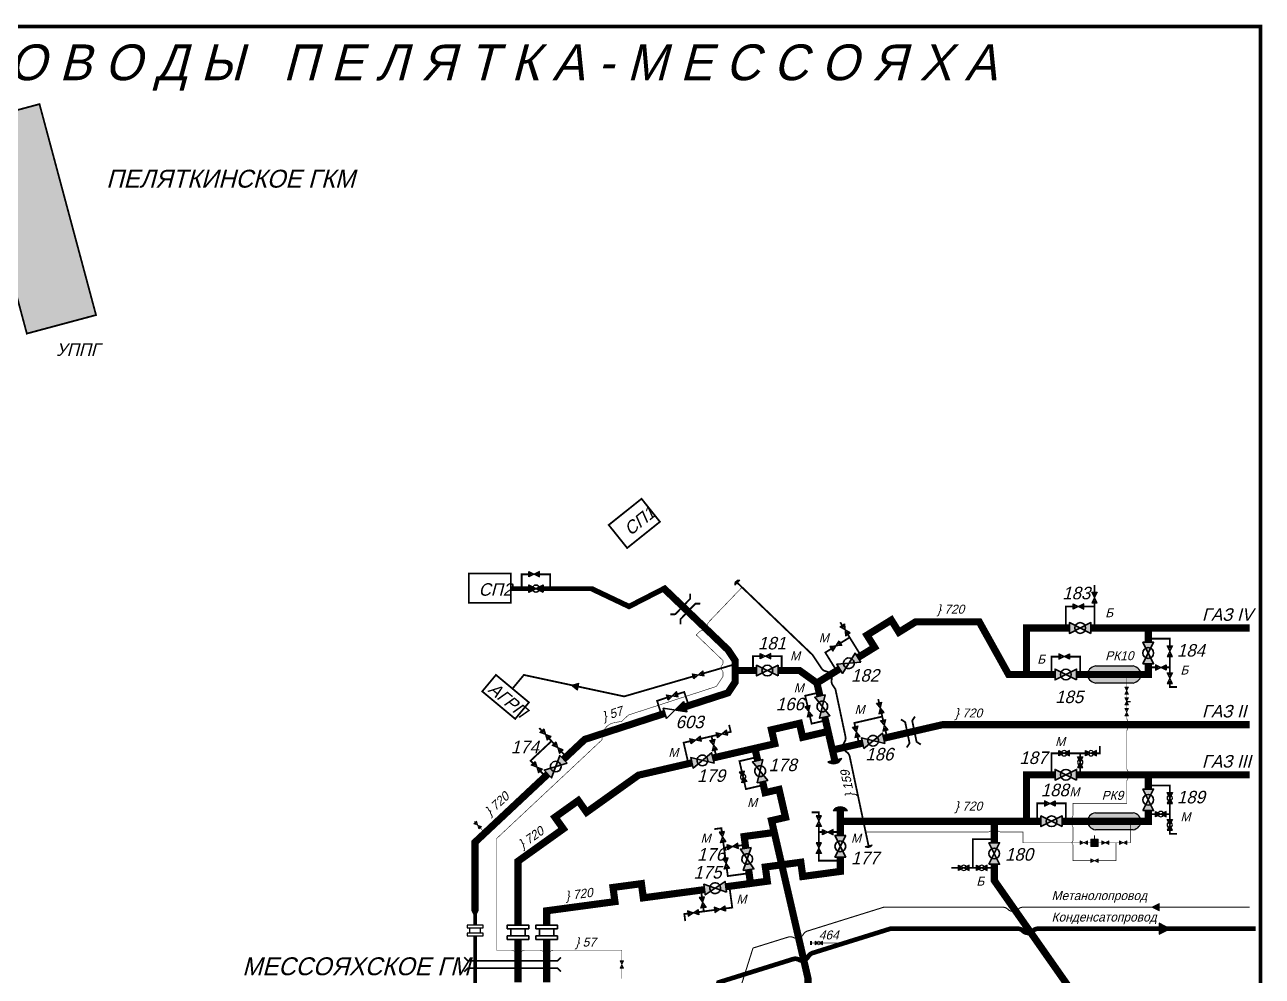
# Model space of a CAD drawing. Header units: millimetres. Extents: x 0 to 3108, y -1 to 580.
# Drawn here: x 619.2 to 964.8, y 313.7 to 579.5 of the extents above; entities that cross this region are included whole.
import ezdxf

# ---------------------------------------------------------------- set-up
doc = ezdxf.new("R2010")
doc.units = ezdxf.units.MM
doc.header["$MEASUREMENT"] = 0
for name, color, linetype in [('ВТС', 7, 'Continuous'), ('Диафрагмы', 7, 'Continuous'), ('Заглушки сферич.', 7, 'Continuous'), ('Заглушки фланц.', 7, 'Continuous'), ('Задвижки ручн.ВД', 7, 'Continuous'), ('Клапаны обр.', 7, 'Continuous'), ('Краны шар.ВД', 7, 'Continuous'), ('Напр.потока ср.жидк.', 7, 'Continuous'), ('Переезды', 7, 'Continuous'), ('Площадки', 7, 'Continuous'), ('Рамка', 7, 'Continuous'), ('Трубы 0057', 7, 'Continuous'), ('Трубы 0114', 7, 'Continuous'), ('Трубы 0159', 7, 'Continuous'), ('Трубы 0273', 7, 'Continuous'), ('Трубы 0325', 7, 'Continuous'), ('Трубы 0720', 7, 'Continuous'), ('Э01', 7, 'Continuous')]:
    doc.layers.add(name, color=color, linetype=linetype)
doc.styles.add('# елементов', font='ruslat.shx', dxfattribs={"oblique": 15, "height": 2.5})
doc.styles.add('# елементов 3.5', font='ruslat.shx', dxfattribs={"oblique": 15, "height": 3.5})
doc.styles.add('Наим. объектов', font='ruslat.shx', dxfattribs={"oblique": 15, "height": 3.5})
doc.styles.add('Наим. труб', font='ruslat.shx', dxfattribs={"oblique": 15, "height": 2.5})
doc.styles.add('Рамка 10', font='ruslat.shx', dxfattribs={"oblique": 15, "height": 10})
doc.styles.add('Рамка 5', font='ruslat.shx', dxfattribs={"oblique": 15, "height": 5})

# ---------------------------------------------------------------- blocks, each defined once
blk = doc.blocks.new('Задвижка ручн.ВД')
at = {"layer": 'Задвижки ручн.ВД', "linetype": 'ByBlock', "lineweight": -2}
h = blk.add_hatch(color=0, dxfattribs=at)
edge = h.paths.add_edge_path()
edge.add_ellipse((0.5, 0), major_axis=(0.177, 0.177), ratio=1, start_angle=108.4349, end_angle=135, ccw=False)
edge.add_line((0.28, 0.11), (0, 0.25))
edge.add_line((0, 0.25), (0, -0.25))
edge.add_line((0, -0.25), (0.28, -0.11))
edge.add_ellipse((0.5, 0), major_axis=(-0.177, 0.177), ratio=1, start_angle=45, end_angle=71.5651, ccw=False)
edge = h.paths.add_edge_path()
edge.add_line((0.5, 0), (0.28, 0.11))
edge.add_ellipse((0.5, 0), major_axis=(0.177, 0.177), ratio=1, start_angle=108.4349, end_angle=135)
edge.add_ellipse((0.5, 0), major_axis=(-0.177, 0.177), ratio=1, start_angle=45, end_angle=71.5651)
edge.add_line((0.28, -0.11), (0.5, 0))
edge = h.paths.add_edge_path()
edge.add_line((0.5, 0), (0.72, -0.11))
edge.add_ellipse((0.5, 0), major_axis=(0.177, 0.177), ratio=1, start_angle=288.4349, end_angle=315)
edge.add_ellipse((0.5, 0), major_axis=(-0.177, 0.177), ratio=1, start_angle=225, end_angle=251.5651)
edge.add_line((0.72, 0.11), (0.5, 0))
edge = h.paths.add_edge_path()
edge.add_ellipse((0.5, 0), major_axis=(0.177, 0.177), ratio=1, start_angle=288.4349, end_angle=315, ccw=False)
edge.add_line((0.72, -0.11), (1, -0.25))
edge.add_line((1, -0.25), (1, 0.25))
edge.add_line((1, 0.25), (0.72, 0.11))
edge.add_ellipse((0.5, 0), major_axis=(-0.177, 0.177), ratio=1, start_angle=225, end_angle=251.5651, ccw=False)
at = {"layer": 'Задвижки ручн.ВД', "color": 0, "linetype": 'ByBlock', "lineweight": -2}
blk.add_lwpolyline([(1, 0.25), (0, -0.25), (0, 0.25), (1, -0.25)], close=True, dxfattribs=at)
blk = doc.blocks.new('Диафрагма')
at = {"layer": 'Диафрагмы', "color": 0, "linetype": 'ByBlock', "lineweight": -2}
for p, q in [((0.75, 0.5), (0.25, 0.5)), ((0.75, -0.5), (0.25, -0.5))]:
    blk.add_line(p, q, dxfattribs=at)
for points in [[(0.25, -0.75), (0.25, 0.75), (0, 0.75), (0, -0.75)], [(1, -0.75), (1, 0.75), (0.75, 0.75), (0.75, -0.75)]]:
    blk.add_lwpolyline(points, close=True, dxfattribs=at)
blk = doc.blocks.new('Пересеч. 057-720')
at = {"layer": 'Трубы 0057', "const_width": 0.15}
blk.add_lwpolyline([(-1.95, 0, -0.148069), (-1.12, -0.25), (-0.83, -0.45, 0.302776), (0.83, -0.45), (1.12, -0.25, -0.148069), (1.95, 0)], format="xyb", dxfattribs=at)
blk = doc.blocks.new('Напр.потока ср.жидк.')
at = {"layer": 'Напр.потока ср.жидк.', "linetype": 'ByBlock', "lineweight": -2}
blk.add_hatch(color=0, dxfattribs=at).paths.add_polyline_path([(0, 0.5), (0, -0.5), (1, 0)])
at = {"layer": 'Напр.потока ср.жидк.', "color": 0, "linetype": 'ByBlock', "lineweight": -2}
blk.add_lwpolyline([(0, 0.5), (0, -0.5), (1, 0), (0, 0.5)], dxfattribs=at)
blk = doc.blocks.new('Кран шар.ВД')
at = {"layer": 'Краны шар.ВД', "linetype": 'ByBlock', "lineweight": -2}
h = blk.add_hatch(color=0, dxfattribs=at)
edge = h.paths.add_edge_path()
edge.add_ellipse((0.5, 0), major_axis=(0.177, 0.177), ratio=1, start_angle=108.43495, end_angle=135, ccw=False)
edge.add_line((0.276, 0.112), (0, 0.25))
edge.add_line((0, 0.25), (0, -0.25))
edge.add_line((0, -0.25), (0.276, -0.112))
edge.add_ellipse((0.5, 0), major_axis=(-0.177, 0.177), ratio=1, start_angle=45, end_angle=71.56505, ccw=False)
edge = h.paths.add_edge_path()
edge.add_line((0.5, 0), (0.276, 0.112))
edge.add_ellipse((0.5, 0), major_axis=(0.177, 0.177), ratio=1, start_angle=108.43495, end_angle=135)
edge.add_ellipse((0.5, 0), major_axis=(-0.177, 0.177), ratio=1, start_angle=45, end_angle=71.56505)
edge.add_line((0.276, -0.112), (0.5, 0))
edge = h.paths.add_edge_path()
edge.add_line((0.5, 0), (0.724, -0.112))
edge.add_ellipse((0.5, 0), major_axis=(0.177, 0.177), ratio=1, start_angle=288.43495, end_angle=315)
edge.add_ellipse((0.5, 0), major_axis=(-0.177, 0.177), ratio=1, start_angle=225, end_angle=251.56505)
edge.add_line((0.724, 0.112), (0.5, 0))
edge = h.paths.add_edge_path()
edge.add_ellipse((0.5, 0), major_axis=(0.177, 0.177), ratio=1, start_angle=288.43495, end_angle=315, ccw=False)
edge.add_line((0.724, -0.112), (1, -0.25))
edge.add_line((1, -0.25), (1, 0.25))
edge.add_line((1, 0.25), (0.724, 0.112))
edge.add_ellipse((0.5, 0), major_axis=(-0.177, 0.177), ratio=1, start_angle=225, end_angle=251.56505, ccw=False)
at = {"layer": 'Краны шар.ВД', "color": 0, "linetype": 'ByBlock', "lineweight": -2}
blk.add_lwpolyline([(0, 0.25), (1, -0.25), (1, 0.25), (0, -0.25)], close=True, dxfattribs=at)
blk.add_lwpolyline([(0.25, 0, 1), (0.75, 0, 1), (0.25, 0)], format="xyb", close=True, dxfattribs=at)
blk = doc.blocks.new('Заглушка фланц.')
at = {"layer": 'Заглушки фланц.'}
for points in [[(0, 0.5), (0, -0.5)], [(0.25, 0.5), (0.25, -0.5)]]:
    blk.add_lwpolyline(points, dxfattribs=at)
blk = doc.blocks.new('ВТС')
at = {"layer": 'ВТС', "linetype": 'ByBlock', "lineweight": -2}
blk.add_hatch(color=0, dxfattribs=at).paths.add_polyline_path([(0.15, 0.2, 0.75), (0.15, -0.2), (0.85, -0.2, 0.75), (0.85, 0.2)])
at = {"layer": 'ВТС', "color": 0, "linetype": 'ByBlock', "lineweight": -2}
blk.add_lwpolyline([(0.15, -0.2, -0.75), (0.15, 0.2), (0.85, 0.2, -0.75), (0.85, -0.2)], format="xyb", close=True, dxfattribs=at)
blk = doc.blocks.new('Э01')
at = {"layer": 'Э01', "linetype": 'ByBlock', "lineweight": -2}
blk.add_hatch(color=0, dxfattribs=at).paths.add_polyline_path([(0, 0.5), (0, -0.5), (1, -0.5), (1, 0.5)])
at = {"layer": 'Э01', "color": 0, "linetype": 'ByBlock', "lineweight": -2}
blk.add_lwpolyline([(0, 0.5), (1, 0.5), (1, -0.5), (0, -0.5)], close=True, dxfattribs=at)
blk.add_lwpolyline([(0.5, 0.5), (0.5, 1)], dxfattribs=at)
blk = doc.blocks.new('Пересеч. 057-114')
at = {"layer": 'Трубы 0057', "const_width": 0.15}
blk.add_lwpolyline([(-0.71, 0, -0.198912), (-0.35, -0.15), (-0.35, -0.15, 0.414214), (0.35, -0.15), (0.35, -0.15, -0.198912), (0.71, 0)], format="xyb", dxfattribs=at)
blk = doc.blocks.new('Пересеч. 114-720')
at = {"layer": 'Трубы 0114', "color": 0, "linetype": 'ByBlock', "lineweight": -2, "const_width": 0.3}
blk.add_lwpolyline([(-2.83, 0, -0.198912), (-1.41, -0.59), (-1.41, -0.59, 0.414214), (1.41, -0.59), (1.41, -0.59, -0.198912), (2.83, 0)], format="xyb", dxfattribs=at)
blk = doc.blocks.new('Пересеч. 325-720')
at = {"layer": 'Трубы 0325', "color": 0, "linetype": 'ByBlock', "lineweight": -2, "const_width": 1.3}
blk.add_lwpolyline([(-2.83, 0, -0.198912), (-1.41, -0.59), (-1.41, -0.59, 0.414214), (1.41, -0.59), (1.41, -0.59, -0.198912), (2.83, 0)], format="xyb", dxfattribs=at)
blk = doc.blocks.new('Заглушка сфер.')
at = {"layer": 'Заглушки сферич.', "linetype": 'ByBlock', "lineweight": -2}
blk.add_hatch(color=0, dxfattribs=at).paths.add_polyline_path([(0, 0.5, 0.5), (0, -0.5)])
at = {"layer": 'Заглушки сферич.', "color": 0, "linetype": 'ByBlock', "lineweight": -2}
blk.add_line((0, -0.5), (0, 0.5), dxfattribs=at)
blk.add_arc((0.375, 0), 0.625, 126.8699, 233.1301, dxfattribs=at)
blk = doc.blocks.new('Пересеч. 057-325')
at = {"layer": 'Трубы 0057', "const_width": 0.15}
blk.add_lwpolyline([(-1.41, 0, -0.198912), (-0.71, -0.29), (-0.71, -0.29, 0.414214), (0.71, -0.29), (0.71, -0.29, -0.198912), (1.41, 0)], format="xyb", dxfattribs=at)
blk = doc.blocks.new('Пересеч. 159-720')
at = {"layer": 'Трубы 0159', "const_width": 0.5}
blk.add_lwpolyline([(-2.83, 0, -0.198912), (-1.41, -0.59), (-1.41, -0.59, 0.414214), (1.41, -0.59), (1.41, -0.59, -0.198912), (2.83, 0)], format="xyb", dxfattribs=at)
blk = doc.blocks.new('Клапан обр.')
at = {"layer": 'Клапаны обр.', "linetype": 'ByBlock', "lineweight": -2}
blk.add_hatch(color=0, dxfattribs=at).paths.add_polyline_path([(0, 0.25), (0, -0.25), (0.5, 0)])
at = {"layer": 'Клапаны обр.', "color": 0, "linetype": 'ByBlock', "lineweight": -2}
blk.add_lwpolyline([(0, -0.25), (0, 0.25), (1, -0.25), (1, 0.25)], close=True, dxfattribs=at)

msp = doc.modelspace()

# ---------------------------------------------------------------- hatches: boundary and pattern name
at = {"layer": 'Площадки', "lineweight": 15}
msp.add_hatch(color=9, dxfattribs=at).paths.add_polyline_path([(623.36, 557.33), (604.04, 552.15), (619.83, 493.23), (639.15, 498.41)])

# ---------------------------------------------------------------- linework, layer by layer
at = {"layer": 'Задвижки ручн.ВД', "lineweight": 25}
msp.add_line((927, 390.5), (928, 390.5), dxfattribs=at)
at = {"layer": 'Переезды', "const_width": 0.5}
for points in [[(805.05, 420.58), (805.08, 419.17), (800.92, 414.83), (799.51, 414.8)], [(807.93, 417.81), (806.52, 417.78), (802.37, 413.45), (802.4, 412.04)], [(863.94, 385.46), (865.12, 384.68), (866.34, 378.81), (865.56, 377.62)], [(867.85, 386.27), (867.08, 385.09), (868.3, 379.21), (869.48, 378.44)], [(742, 319), (743, 318), (768, 318), (769, 319)], [(742, 315), (743, 316), (768, 316), (769, 315)]]:
    msp.add_lwpolyline(points, dxfattribs=at)
at = {"layer": 'Площадки', "const_width": 0.5}
for points in [[(604.04, 552.15), (623.36, 557.33), (639.15, 498.41), (619.83, 493.23)], [(782.33, 439.77), (791.49, 447.09), (796.63, 440.66), (787.48, 433.34)], [(743.28, 426.23), (755, 426.23), (755, 418), (743.28, 418)], [(750.84, 397.89), (760.05, 390.21), (756.21, 385.6), (747, 393.28)]]:
    msp.add_lwpolyline(points, close=True, dxfattribs=at)
at = {"layer": 'Рамка', "const_width": 1}
msp.add_lwpolyline([(964.33, 0), (0, 0), (0, 579), (964.33, 579)], close=True, dxfattribs=at)
at = {"layer": 'Трубы 0057', "const_width": 0.15}
for points in [[(819.55, 422.36), (810.3, 412.71)], [(807.6, 409.88), (806.79, 409.04), (814.26, 401.88), (814.26, 401.32)], [(927, 398), (927, 394.5)], [(927, 392.5), (927, 391.5)], [(927, 389.5), (927, 388.5)], [(927, 386.5), (927, 385.95)], [(927, 382.05), (927, 371.95)], [(927, 368.05), (927, 362), (912, 362), (912, 358.95)], [(745.03, 356.67), (744.69, 357.03)], [(928, 357), (928, 351), (927, 351)], [(747.77, 353.75), (746.4, 355.21)], [(888.05, 354), (854.08, 354)], [(914, 351), (898, 351), (898, 354), (891.95, 354)], [(912, 355.05), (912, 351.71)], [(912, 350.29), (912, 346), (917, 346)], [(920, 351), (916, 351)], [(919, 346), (924, 346), (924, 351)], [(925, 351), (922, 351)], [(839, 323), (840, 323)], [(842, 323), (848.2, 323)], [(758.95, 321), (763.05, 321)], [(766.95, 321), (786, 321), (786, 318)], [(786, 316), (786, 313)]]:
    msp.add_lwpolyline(points, dxfattribs=at)
at = {"layer": 'Трубы 0057'}
msp.add_lwpolyline([(814.26, 398.49, 0.15, 0.15, 0), (814.26, 397.47, 0.15, 0.15, 0), (812.39, 394.67, 0.15, 0.15, 0), (787.83, 386.68, 0.15, 0.15, 0), (785.96, 384.93, 0.15, 0.15, 0), (783.83, 384.53, 0.15, 0.15, 0.322692), (780.61, 381.15, 0.15, 0.15, 0), (780.42, 379.73, 0.15, 0.15, 0), (751, 352.16, 0.15, 0.15, 0), (751, 321, 0.15, 0.15, 0), (755.05, 321, 0, 0, 0)], format="xyseb", dxfattribs=at)
at = {"layer": 'Трубы 0114', "color": 5, "const_width": 0.3}
for points in [[(837.82, 326.34), (859.12, 333), (892.39, 333)], [(898.05, 333), (961.33, 333)], [(814, 265.83), (814, 272), (810, 272), (810, 280), (814, 280), (814, 294.29), (822.62, 321.59), (832.42, 324.65)]]:
    msp.add_lwpolyline(points, dxfattribs=at)
at = {"layer": 'Трубы 0159', "const_width": 0.5}
for points in [[(760, 426), (758, 426), (758, 422)], [(918, 421), (918, 423)], [(918, 411), (918, 418)], [(912, 417), (910, 417), (910, 411)], [(918, 417), (915, 417)], [(847.5, 411.76), (846.98, 412.61)], [(847.06, 406.78), (849.61, 408.36)], [(852.77, 403.26), (849.08, 409.21)], [(939, 406), (939, 408), (933, 408)], [(845.97, 399.04), (842.81, 404.14), (844.51, 405.2)], [(817.64, 400.88), (808.81, 398.32)], [(824.63, 403.11), (822.63, 403.11), (822.63, 399.11)], [(908, 403), (906, 403), (906, 398)], [(939, 403), (939, 398.5)], [(805.93, 397.48), (786.64, 391.88), (758.64, 397.88), (755.45, 394.05)], [(933, 400), (935, 400)], [(938, 400), (939, 400)], [(848.45, 380.63), (845.64, 393.88), (844.87, 395.04)], [(804.66, 389.31), (803.42, 393.12), (801.52, 392.5)], [(857.82, 390.15), (857.59, 391.13)], [(858.94, 385.28), (858.49, 387.23)], [(838.54, 386.22), (838.99, 384.27), (842.88, 385.17)], [(851.14, 383.48), (850.92, 384.46), (858.71, 386.26)], [(763.61, 382.31), (762.93, 383.04)], [(767.03, 378.67), (765.67, 380.13)], [(808.11, 380.07), (812.5, 381.09)], [(811.26, 379.77), (811.04, 380.75)], [(852.27, 378.61), (851.82, 380.56)], [(860.06, 380.41), (859.61, 382.36)], [(761.2, 373.19), (760.51, 373.92), (766.35, 379.4)], [(770.45, 375.02), (769.09, 376.48)], [(805.19, 379.4), (803.24, 378.95), (804.59, 373.1)], [(812.39, 374.9), (811.94, 376.85)], [(854.88, 350.2), (849.62, 375.1)], [(908, 376), (906, 376), (906, 370)], [(911, 376), (915.5, 376)], [(914, 375), (914, 376)], [(764.62, 369.55), (763.25, 371.01)], [(914, 370), (914, 372)], [(820.19, 367.95), (820.64, 366), (825.51, 367.12)], [(939, 365), (939, 367), (933, 367)], [(904, 362), (902, 362), (902, 357)], [(939, 362), (939, 357.5)], [(933, 359), (935, 359)], [(938, 359), (939, 359)], [(841, 351), (841, 355.5)], [(842, 354), (841, 354)], [(847, 354), (845, 354)], [(814.92, 346.66), (814.32, 351.12)], [(815.51, 349.77), (814.52, 349.63)], [(820.47, 350.43), (818.48, 350.16)], [(890, 352), (884, 352), (884, 344)], [(841, 348), (841, 346), (847, 346)], [(815.32, 343.69), (815.58, 341.7), (821.53, 342.5)], [(880, 344), (878, 344)], [(885, 344), (883, 344)], [(890, 344), (888, 344)], [(814.84, 332.63), (816.82, 332.9), (816.02, 338.84)], [(808.09, 337.78), (808.36, 335.8)], [(811.86, 332.23), (807.4, 331.63)], [(808.76, 332.83), (808.89, 331.83)]]:
    msp.add_lwpolyline(points, dxfattribs=at)
at = {"layer": 'Трубы 0159'}
for points in [[(766, 422, 0.5, 0.5, 0), (766, 426, 0.5, 0.5, 0), (763, 426, 0, 0, 0)], [(841.74, 399.74, 0.5, 0.5, 0), (839.24, 403.49, 0.5, 0.5, 0), (818.21, 423.65, 0, 0, 0)], [(830.63, 399.11, 0.5, 0.5, 0), (830.63, 403.11, 0.5, 0.5, 0), (827.63, 403.11, 0, 0, 0)], [(914, 398, 0.5, 0.5, 0), (914, 403, 0.5, 0.5, 0), (911, 403, 0, 0, 0)], [(939, 395.5, 0.5, 0.5, 0), (939, 394.5, 0.5, 0.5, 0), (941, 394.5, 0, 0, 0)], [(797.05, 386.84, 0.5, 0.5, 0), (795.82, 390.65, 0.5, 0.5, 0), (798.67, 391.57, 0, 0, 0)], [(841.08, 392.97, 0.5, 0.5, 0), (837.19, 392.07, 0.5, 0.5, 0), (837.86, 389.14, 0, 0, 0)], [(815.42, 381.76, 0.5, 0.5, 0), (816.4, 381.98, 0.5, 0.5, 0), (815.95, 383.93, 0, 0, 0)], [(918.5, 376, 0.5, 0.5, 0), (919.5, 376, 0.5, 0.5, 0), (919.5, 378, 0, 0, 0)], [(823.71, 374.92, 0.5, 0.5, 0), (818.84, 373.79, 0.5, 0.5, 0), (819.51, 370.87, 0, 0, 0)], [(841, 358.5, 0.5, 0.5, 0), (841, 359.5, 0.5, 0.5, 0), (839, 359.5, 0, 0, 0)], [(910, 357, 0.5, 0.5, 0), (910, 362, 0.5, 0.5, 0), (907, 362, 0, 0, 0)], [(813.92, 354.09, 0.5, 0.5, 0), (813.79, 355.08, 0.5, 0.5, 0), (811.81, 354.82, 0, 0, 0)], [(939, 354.5, 0.5, 0.5, 0), (939, 353.5, 0.5, 0.5, 0), (941, 353.5, 0, 0, 0)], [(804.43, 331.24, 0.5, 0.5, 0), (803.44, 331.1, 0.5, 0.5, 0), (803.7, 329.12, 0, 0, 0)]]:
    msp.add_lwpolyline(points, format="xyseb", dxfattribs=at)
at = {"layer": 'Трубы 0273', "const_width": 1}
for points in [[(745, 328), (745, 331)], [(745, 284), (745, 288), (736, 288), (736, 306), (745, 306), (745, 325)]]:
    msp.add_lwpolyline(points, dxfattribs=at)
at = {"layer": 'Трубы 0325', "color": 1, "const_width": 1.3}
for points in [[(839.23, 320.2), (861, 327), (896.59, 327)], [(902.25, 327), (963, 327)], [(807, 265.83), (807, 272), (803, 272), (803, 280), (807, 280), (807, 293), (813, 312), (833.83, 318.51)]]:
    msp.add_lwpolyline(points, dxfattribs=at)
at = {"layer": 'Трубы 0720'}
for points in [[(760, 422, 1.3, 1.3, 0), (755, 422, 0, 0, 0)], [(803.71, 389.01, 2, 2, 0), (815.64, 392.88, 2, 2, 0), (817.64, 395.88, 2, 2, 0), (817.64, 401.88, 2, 2, 0), (815.64, 404.88, 2, 2, 0), (797.77, 422.01, 1.5, 1.5, 0), (788, 417, 1.5, 1.5, 0), (777.46, 422.01, 1.3, 1.3, 0), (764, 422.01, 1.3, 1.3, 0)], [(907, 398, 2, 2, 0), (894, 398, 2, 2, 0), (885.8, 412.71, 2, 2, 0), (868.03, 412.71, 2, 2, 0), (863.36, 409.81, 2, 2, 0), (861.25, 413.21, 2, 2, 0), (854.45, 409, 2, 2, 0), (856.56, 405.6, 2, 2, 0), (851.92, 402.73, 0, 0, 0)], [(961.33, 411, 2, 2, 0), (917, 411, 0, 0, 0)], [(842.66, 386.14, 2, 2, 0), (845.44, 374.08, 0, 0, 0)], [(961.33, 384, 2, 2, 0), (875.62, 384, 2, 2, 0), (859.09, 380.19, 0, 0, 0)], [(757, 328, 2, 2, 0), (757, 345.85, 2, 2, 0), (769.64, 354.88, 2, 2, 0), (767.32, 358.14, 2, 2, 0), (773.83, 362.79, 2, 2, 0), (776.15, 359.53, 2, 2, 0), (790.64, 369.88, 2, 2, 0), (805.57, 373.33, 0, 0, 0)], [(745, 332, 2, 2, 0), (745, 351.16, 2, 2, 0), (765.35, 370.23, 0, 0, 0)], [(913, 370, 2, 2, 0), (961.33, 370, 2, 2, 0)], [(838, 301, 2, 2, 0), (838, 313, 2, 2, 0), (827.8, 357.2, 2, 2, 0), (831.7, 358.1, 2, 2, 0), (829.9, 365.9, 2, 2, 0), (826, 365, 2, 2, 0), (825.29, 368.1, 0, 0, 0)], [(847, 353, 2, 2, 0), (847, 360, 0, 0, 0)], [(890, 345, 2, 2, 0), (890, 340.46, 2, 2, 0), (916.34, 302.84, 2, 2, 0), (919.62, 305.13, 2, 2, 0), (924.21, 298.58, 2, 2, 0), (920.93, 296.28, 2, 2, 0), (923.8, 292.19, 0, 0, 0)], [(821.4, 343.49, 2, 2, 0), (821.91, 339.63, 0, 0, 0)], [(745, 331, 1, 2, 0), (745, 332, 2, 2, 0)]]:
    msp.add_lwpolyline(points, format="xyseb", dxfattribs=at)
at = {"layer": 'Трубы 0720', "const_width": 2}
for points in [[(911, 411), (899, 411), (899, 398)], [(933, 411), (933, 407)], [(933, 401), (933, 398), (913, 398)], [(818.63, 399.11), (823.63, 399.11)], [(829.63, 399.11), (835.63, 399.11), (840.47, 395.63)], [(840.47, 395.63), (846.82, 399.57)], [(840.47, 395.63), (841.31, 391.99)], [(769.72, 374.33), (775.64, 379.88), (798, 387.15)], [(811.41, 374.68), (828.69, 378.66), (827.79, 382.56), (835.59, 384.36), (836.49, 380.46), (843.59, 382.1)], [(823.94, 373.94), (823.14, 377.38)], [(844.8, 376.89), (853.24, 378.84)], [(907, 370), (899, 370), (899, 357)], [(933, 370), (933, 366)], [(933, 360), (933, 357), (909, 357)], [(903, 357), (847, 357)], [(890, 357), (890, 351)], [(828.57, 353.88), (820.16, 352.75), (820.6, 349.44)], [(815.03, 338.71), (826.6, 340.26), (826.07, 344.23), (835.98, 345.56), (836.51, 341.59), (847, 343), (847, 347)], [(765, 328), (765, 332), (784.06, 334.56), (783.53, 338.52), (791.46, 339.58), (791.99, 335.62), (809.08, 337.91)], [(757, 312), (757, 324)], [(765, 312), (765, 324)]]:
    msp.add_lwpolyline(points, dxfattribs=at)

# ---------------------------------------------------------------- block references
at = {"layer": 'ВТС', "xscale": 15, "yscale": 12}
for p in [(916, 398), (916, 357)]:
    msp.add_blockref('ВТС', p, dxfattribs=at)
at = {"layer": 'Диафрагмы', "lineweight": 25, "xscale": 3, "yscale": 3, "rotation": 270}
msp.add_blockref('Диафрагма', (745, 328), dxfattribs=at)
at = {"layer": 'Диафрагмы', "lineweight": 35, "xscale": 4, "yscale": 4, "rotation": 270}
for p in [(757, 328), (765, 328)]:
    msp.add_blockref('Диафрагма', p, dxfattribs=at)
at = {"layer": 'Заглушки сферич.', "lineweight": 15, "xscale": 2, "yscale": 2}
for p, rotation in [((818.21, 423.65), 316.2188752351313), ((854.88, 350.2), 102.7243556854225)]:
    msp.add_blockref('Заглушка сфер.', p, dxfattribs=dict(at, rotation=rotation))
at = {"layer": 'Заглушки сферич.', "xscale": 4, "yscale": 4}
for p, rotation in [((845.44, 374.08), 102.9946167919159), ((847, 360), 270)]:
    msp.add_blockref('Заглушка сфер.', p, dxfattribs=dict(at, rotation=rotation))
at = {"layer": 'Заглушки фланц.', "lineweight": 13, "rotation": 180}
msp.add_blockref('Заглушка фланц.', (839, 323), dxfattribs=at)
at = {"layer": 'Задвижки ручн.ВД', "lineweight": 25, "xscale": -3, "yscale": 3}
for p in [(763, 426), (915, 417), (827.63, 403.11), (845, 354)]:
    msp.add_blockref('Задвижка ручн.ВД', p, dxfattribs=at)
at = {"layer": 'Задвижки ручн.ВД', "lineweight": 25, "yscale": 3}
for p, xscale, rotation in [((918, 418), -3, 270), ((849.08, 409.21), -3, 301.7821371564979), ((844.51, 405.2), -3, 211.7821371564972), ((939, 403), -3, 270), ((911, 403), 3, 180), ((808.81, 398.32), -3, 16.18920625702677), ((935, 400), -3, 180), ((939, 395.5), -3, 270), ((798.67, 391.57), 3, 18.00416160591335), ((837.86, 389.14), -3, 102.9946167919166), ((858.49, 387.23), -3, 282.9946167919163), ((851.82, 380.56), -3, 282.9946167919163), ((859.61, 382.36), -3, 282.9946167919163), ((765.67, 380.13), -3, 313.1523897340059), ((808.11, 380.07), -3, 12.99461679191651), ((815.42, 381.76), -3, 12.99461679191651), ((769.09, 376.48), -3, 313.1523897340059), ((811.94, 376.85), -3, 282.9946167919165), ((763.25, 371.01), -3, 313.1523897340059), ((907, 362), 3, 180), ((841, 358.5), -3, 90), ((813.92, 354.09), -3, 97.64040676102617), ((818.48, 350.16), -3, 7.640406761026153), ((841, 351), -3, 90), ((814.92, 346.66), -3, 97.64040676102617), ((808.36, 335.8), -3, 97.6404067610268), ((804.43, 331.24), -3, 187.6404067610268), ((811.86, 332.23), -3, 187.6404067610268)]:
    msp.add_blockref('Задвижка ручн.ВД', p, dxfattribs=dict(at, xscale=xscale, rotation=rotation))
at = {"layer": 'Задвижки ручн.ВД', "lineweight": 15, "xscale": 2, "yscale": 2}
for p, rotation in [((927, 392.5), 90), ((927, 389.5), 90), ((927, 386.5), 90), ((746.4, 355.21), 133.1523897340056), ((786, 318), 270)]:
    msp.add_blockref('Задвижка ручн.ВД', p, dxfattribs=dict(at, rotation=rotation))
for p in [(914, 351), (920, 351), (925, 351), (917, 346)]:
    msp.add_blockref('Задвижка ручн.ВД', p, dxfattribs=at)
at = {"layer": 'Клапаны обр.', "lineweight": 35, "xscale": 6, "yscale": 6, "rotation": 198.0041616059133}
msp.add_blockref('Клапан обр.', (803.71, 389.01), dxfattribs=at)
at = {"layer": 'Краны шар.ВД', "lineweight": 35}
for p, xscale, yscale, rotation in [((764, 422), 4, 4, 180), ((917, 411), 6, 6, 180), ((933, 401), 6, 6, 89.99999999999999), ((851.92, 402.73), 6, 6, 211.7821371564979), ((829.63, 399.11), 6, 6, 180), ((913, 398), 6, 6, 180), ((841.31, 391.99), 6, 6, 282.9946167919166), ((859.09, 380.19), 6, 6, 192.9946167919163), ((769.72, 374.33), 6, 6, 223.1523897340058), ((811.41, 374.68), 6, 6, 192.9946167919165), ((823.94, 373.94), 6, 6, 282.9946167919165), ((913, 370), 6, 6, 180), ((933, 360), 6, 6, 89.99999999999999), ((909, 357), 6, 6, 180), ((847, 353), 6, 6, 270), ((820.6, 349.44), 6, 6, 277.6404067610262), ((890, 345), 6, 6, 89.99999999999999), ((815.03, 338.71), 6, 6, 187.6404067610268)]:
    msp.add_blockref('Кран шар.ВД', p, dxfattribs=dict(at, xscale=xscale, yscale=yscale, rotation=rotation))
at = {"layer": 'Краны шар.ВД', "lineweight": 25, "xscale": 3, "yscale": 3}
for p in [(908, 376), (915.5, 376), (935, 359), (880, 344), (885, 344)]:
    msp.add_blockref('Кран шар.ВД', p, dxfattribs=at)
for p, rotation in [((914, 375), 270), ((820.19, 367.95), 102.9946167919165), ((939, 365), 270), ((939, 357.5), 270)]:
    msp.add_blockref('Кран шар.ВД', p, dxfattribs=dict(at, rotation=rotation))
at = {"layer": 'Краны шар.ВД', "lineweight": 15, "xscale": 2, "yscale": 2}
msp.add_blockref('Кран шар.ВД', (840, 323), dxfattribs=at)
at = {"layer": 'Напр.потока ср.жидк.', "lineweight": 15, "xscale": 2, "yscale": 2, "rotation": 167.9052429229884}
msp.add_blockref('Напр.потока ср.жидк.', (773.8, 394.63), dxfattribs=at)
at = {"layer": 'Напр.потока ср.жидк.', "color": 5, "lineweight": 15, "xscale": 2, "yscale": 2, "rotation": 180}
msp.add_blockref('Напр.потока ср.жидк.', (936, 333), dxfattribs=at)
at = {"layer": 'Напр.потока ср.жидк.', "color": 1, "xscale": 3, "yscale": 3}
msp.add_blockref('Напр.потока ср.жидк.', (936, 327), dxfattribs=at)
at = {"layer": 'Трубы 0057'}
for name, p, rotation in [('Пересеч. 057-720', (808.95, 411.29), 46.21887523513168), ('Пересеч. 057-325', (814.26, 399.9), 270), ('Пересеч. 057-720', (927, 384), 90), ('Пересеч. 057-720', (927, 370), 90), ('Пересеч. 057-720', (912, 357), 270), ('Пересеч. 057-720', (890, 354), 180), ('Пересеч. 057-114', (912, 351), 270)]:
    msp.add_blockref(name, p, dxfattribs=dict(at, rotation=rotation))
at = {"layer": 'Трубы 0057', "lineweight": 15, "xscale": 2, "yscale": 2}
msp.add_blockref('Э01', (917, 351), dxfattribs=at)
at = {"layer": 'Трубы 0057'}
for p in [(757, 321), (765, 321)]:
    msp.add_blockref('Пересеч. 057-720', p, dxfattribs=at)
at = {"layer": 'Трубы 0114', "color": 5}
msp.add_blockref('Пересеч. 114-720', (895.22, 333), dxfattribs=at)
at = {"layer": 'Трубы 0114', "color": 5, "rotation": 17.35402463626133}
msp.add_blockref('Пересеч. 114-720', (835.12, 325.5), dxfattribs=at)
at = {"layer": 'Трубы 0159'}
for p, rotation in [((843.3, 397.39), 123.6900675259798), ((849.03, 377.86), 281.9454151267973)]:
    msp.add_blockref('Пересеч. 159-720', p, dxfattribs=dict(at, rotation=rotation))
at = {"layer": 'Трубы 0325', "color": 1}
msp.add_blockref('Пересеч. 325-720', (899.42, 327), dxfattribs=at)
at = {"layer": 'Трубы 0325', "color": 1, "rotation": 17.35402463626089}
msp.add_blockref('Пересеч. 325-720', (836.53, 319.35), dxfattribs=at)

# ---------------------------------------------------------------- texts
at = {"layer": 'ВТС', "lineweight": 25, "style": '# елементов', "oblique": 15}
for s, p in [('РК10', (921, 402)), ('РК9', (920, 363))]:
    msp.add_text(s, height=2.5, dxfattribs=at).set_placement(p)
at = {"layer": 'Клапаны обр.', "lineweight": 35, "style": '# елементов 3.5', "oblique": 15}
msp.add_text('603', height=3.5, dxfattribs=at).set_placement((801, 383))
at = {"layer": 'Краны шар.ВД', "lineweight": 35, "style": '# елементов 3.5', "oblique": 15}
for s, p in [('183', (909, 419)), ('181', (824, 405)), ('184', (941, 403)), ('182', (850, 396)), ('166', (829, 388)), ('185', (907, 390)), ('174', (755, 376)), ('186', (854, 374)), ('178', (827, 371)), ('187', (897, 373)), ('179', (807, 368)), ('188', (903, 364)), ('189', (941, 362)), ('176', (807, 346)), ('180', (893, 346)), ('177', (850, 345)), ('175', (806, 341))]:
    msp.add_text(s, height=3.5, dxfattribs=at).set_placement(p)
at = {"layer": 'Краны шар.ВД', "lineweight": 25, "style": '# елементов', "oblique": 15}
for s, p in [('Б', (921, 414)), ('М', (841, 407)), ('М', (833, 402)), ('Б', (902, 401)), ('Б', (942, 398)), ('М', (834, 393)), ('М', (851, 387)), ('М', (907, 378)), ('М', (799, 375)), ('М', (911, 364)), ('М', (821, 361)), ('М', (942, 357)), ('М', (808, 351)), ('М', (850, 351)), ('Б', (885, 339)), ('М', (818, 334)), ('464', (841, 324))]:
    msp.add_text(s, height=2.5, dxfattribs=at).set_placement(p)
at = {"layer": 'Площадки', "color": 3, "lineweight": 50, "style": 'Рамка 5', "oblique": 15}
for s, p in [('ПЕЛЯТКИНСКОЕ ГКМ', (642, 534)), ('МЕССОЯХСКОЕ ГМ', (680, 314))]:
    msp.add_text(s, height=5, dxfattribs=at).set_placement(p)
at = {"layer": 'Площадки', "lineweight": 35, "style": 'Наим. объектов', "oblique": 15}
for s, p in [('УППГ', (628, 487)), ('СП2', (746, 420)), ('ГАЗ IV', (948, 413)), ('ГАЗ II', (948, 386)), ('ГАЗ III', (948, 372))]:
    msp.add_text(s, height=3.5, dxfattribs=at).set_placement(p)
for s, rotation, p in [('СП1', 38.6598, (788.35, 436.6)), ('АГРП', 320.1944, (748.4, 393.41))]:
    msp.add_text(s, height=3.5, rotation=rotation, dxfattribs=at).set_placement(p)
at = {"layer": 'Рамка', "lineweight": 100, "style": 'Рамка 10', "oblique": 15}
msp.add_text('М Е Ж П Р О М Ы С Л О В Ы Е   Г А З О П Р О В О Д Ы   П Е Л Я Т К А - М Е С С О Я Х А', height=10, dxfattribs=at).set_placement((337, 564))
at = {"layer": 'Трубы 0057', "lineweight": 25, "style": 'Наим. труб', "oblique": 15}
msp.add_text('} 57', height=2.5, rotation=18.0042, dxfattribs=at).set_placement((781, 385))
at = {"layer": 'Трубы 0057', "lineweight": 25, "oblique": 15}
for s, style, p in [('Метанолопровод', '# елементов', (906, 335)), ('} 57', 'Наим. труб', (773, 322))]:
    msp.add_text(s, height=2.5, dxfattribs=dict(at, style=style)).set_placement(p)
at = {"layer": 'Трубы 0114', "lineweight": 25, "style": '# елементов', "oblique": 15}
msp.add_text('Конденсатопровод', height=2.5, dxfattribs=at).set_placement((906, 329))
at = {"layer": 'Трубы 0159', "lineweight": 25, "style": 'Наим. труб', "oblique": 15}
msp.add_text('} 159', height=2.5, rotation=101.9454, dxfattribs=at).set_placement((851, 364))
at = {"layer": 'Трубы 0720', "lineweight": 25, "style": 'Наим. труб', "oblique": 15}
for p in [(874, 415), (879, 386), (879, 360)]:
    msp.add_text('} 720', height=2.5, dxfattribs=at).set_placement(p)
for rotation, p in [(43.1524, (749.2, 358.37)), (35.5377, (758.27, 349.24)), (7.6404, (770.45, 334.93))]:
    msp.add_text('} 720', height=2.5, rotation=rotation, dxfattribs=at).set_placement(p)

doc.saveas('drawing.dxf')
